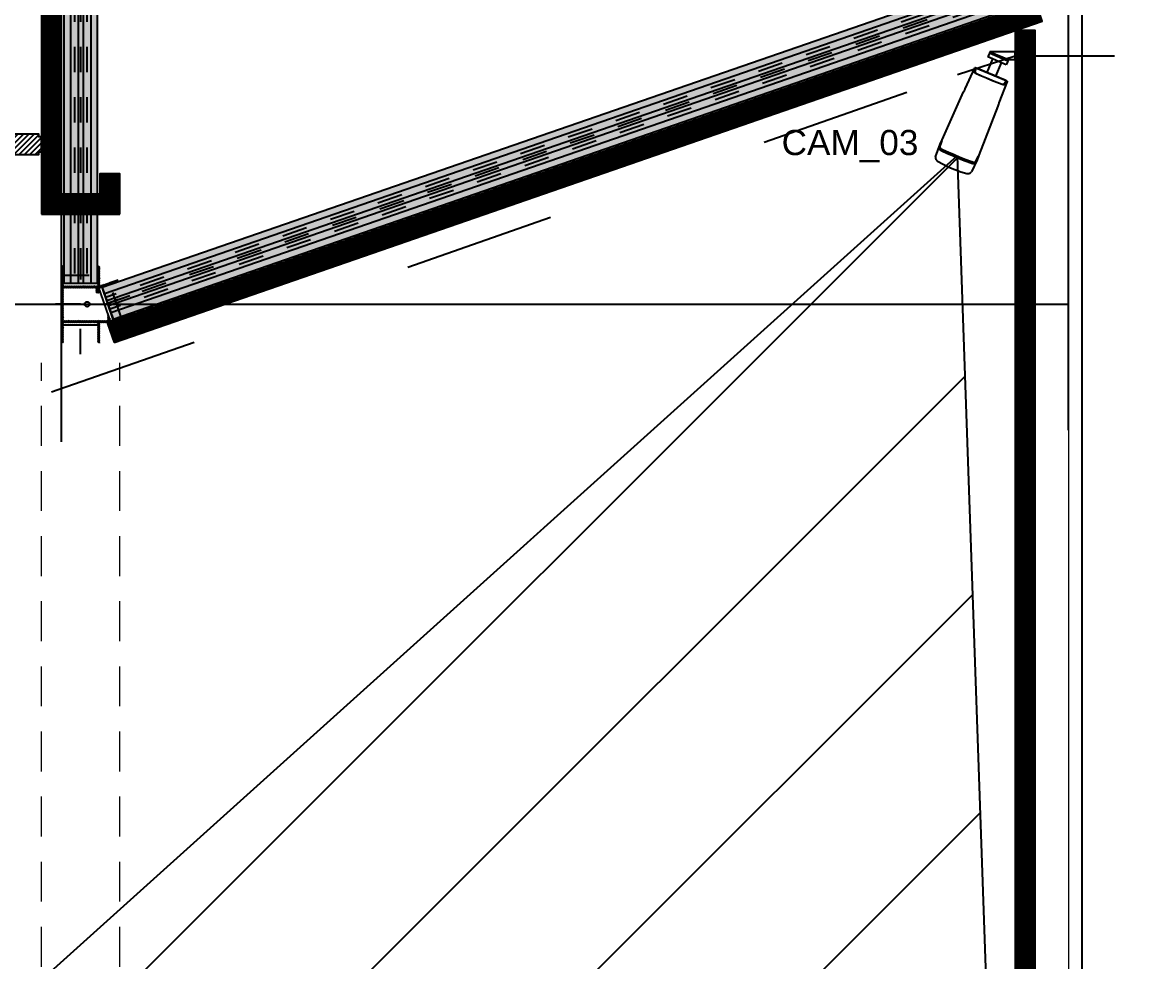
# Model space of a CAD drawing. Header units: millimetres. Extents: x 30 to 130, y 75 to 167.
# Drawn here: x 116.523 to 120.923, y 158.841 to 162.576 of the extents above; entities that cross this region are included whole.
import ezdxf
from ezdxf.enums import TextEntityAlignment as Align

# ---------------------------------------------------------------- set-up
doc = ezdxf.new("R2010")
doc.units = ezdxf.units.MM
doc.header["$LTSCALE"] = 0.05
for name, pattern in [('00 Ground$0$DASHDOT', [25.4, 12.7, -6.35, 0, -6.35]), ('00 Ground$0$DASHDOT2', [12.7, 6.35, -3.175, 0, -3.175]), ('00 Ground$0$DASHED2', [9.525, 6.35, -3.175]), ('00 Ground$0$HIDDEN', [9.525, 6.35, -3.175]), ('ACAD_ISO03W100', [30, 12, -18])]:
    doc.linetypes.add(name, pattern=pattern)
for name, color, linetype, lineweight in [('00 Ground$0$A-Panel Exterior', 3, 'Continuous', 0), ('00 Ground$0$A-Panel Interior', 6, 'Continuous', 0), ('00 Ground$0$A-Proyecciones', 252, 'Continuous', 0)]:
    doc.layers.add(name, color=color, linetype=linetype, lineweight=lineweight)
for name, color, linetype in [('00 Ground$0$A-Paneles', 7, 'Continuous'), ('00 Ground$0$A-Paneles-EXT', 5, 'Continuous'), ('00 Ground$0$E-PERFIL-ALZADO-EJES-GL1', 6, '00 Ground$0$DASHDOT'), ('00 Ground$0$E-PERFIL-ALZADO-GL1', 4, 'Continuous'), ('00 Ground$0$E-PERFIL-ALZADO-TEXTOS-GL1', 6, 'Continuous'), ('00 Ground$0$E-PERFIL-PLANTA-HXL2-EJES', 6, '00 Ground$0$DASHDOT'), ('00 Ground$0$E-PERFIL-PLANTA-HXL5', 4, 'Continuous'), ('00 Ground$0$E-PERFIL-PLANTA-HXL5-TEXTURAS', 6, 'Continuous'), ('00 Ground$0$EJES', 6, 'Continuous'), ('CCTV_Cobertura', 2, 'Continuous'), ('MAPAS', 7, 'Continuous')]:
    doc.layers.add(name, color=color, linetype=linetype)
doc.styles.add('00 Ground$0$A10', font='arial.ttf', dxfattribs={"height": 0.1})
doc.styles.get("Standard").update_dxf_attribs({"font": 'arial.ttf'})
pattern_1 = [(45, (-13597.1444, 7821.7855), (-2.24506403, 2.24506403), [])]
pattern_2 = [(45, (-3037.0573, -1545.84536), (-0.44901281, 0.44901281), [])]

# ---------------------------------------------------------------- blocks, each defined once
blk = doc.blocks.new('*U92')
at = {"layer": '00 Ground$0$A-Paneles-EXT'}
h = blk.add_hatch(dxfattribs=at)
h.set_pattern_fill('PAREDES', color=251, scale=0.5)
h.set_pattern_definition([(45, (-6e-13, 0.015), (-0.0106066, 0.0106066), [])])
h.paths.add_polyline_path([(0.3111, 0.03), (0.3011, 0.03), (0.3011, 0.04), (0.01, 0.04), (0.01, 0.03), (0, 0.03), (0, -0.03), (0.01, -0.03), (0.01, -0.04), (0.3011, -0.04), (0.3011, -0.03), (0.3111, -0.03)])
blk.add_lwpolyline([(0.3111, 0.03), (0.3011, 0.03), (0.3011, 0.04), (0.01, 0.04), (0.01, 0.03), (0, 0.03), (0, -0.03), (0.01, -0.03), (0.01, -0.04), (0.3011, -0.04), (0.3011, -0.03), (0.3111, -0.03)], close=True, dxfattribs=at)
blk = doc.blocks.new('*U77')
h = blk.add_hatch()
h.set_pattern_fill('ANSI31', color=250)
h.set_pattern_definition(pattern_1)
h.paths.add_polyline_path([(0, 0), (2185.3, 0), (2185.3, 80), (0, 80)])
at = {"layer": '00 Ground$0$A-Paneles', "color": 4}
blk.add_lwpolyline([(0, 0), (2185.3, 0), (2185.3, 80), (0, 80)], close=True, dxfattribs=at)
blk = doc.blocks.new('*U29')
at = {"true_color": 0xffffff}
h = blk.add_hatch(color=7, dxfattribs=at)
h.dxf.hatch_style = 1
h.paths.add_polyline_path([(2.5397, 0.066), (2.5397, -0.066), (0, -0.066), (0, 0.066)])
at = {"layer": '00 Ground$0$E-PERFIL-ALZADO-EJES-GL1', "color": 251, "linetype": '00 Ground$0$HIDDEN', "ltscale": 0.05}
for p, q in [((0.033, -0.066), (0.033, 0.066)), ((2.5067, -0.066), (2.5067, 0.066)), ((0, 0.025), (2.5397, 0.025)), ((0, -0.025), (2.5397, -0.025))]:
    blk.add_line(p, q, dxfattribs=at)
at = {"layer": '00 Ground$0$E-PERFIL-ALZADO-EJES-GL1', "color": 251, "linetype": '00 Ground$0$DASHDOT2', "ltscale": 0.05}
blk.add_line((0, 0), (2.5397, 0), dxfattribs=at)
at = {"layer": '00 Ground$0$E-PERFIL-ALZADO-GL1', "color": 6, "ltscale": 0.05}
for p, q in [((0, 0.04), (2.5397, 0.04)), ((0, 0.01), (2.5397, 0.01)), ((0, -0.01), (2.5397, -0.01)), ((0, -0.04), (2.5397, -0.04))]:
    blk.add_line(p, q, dxfattribs=at)
at = {"layer": '00 Ground$0$E-PERFIL-ALZADO-GL1', "ltscale": 0.05}
blk.add_lwpolyline([(2.5397, 0.066), (2.5397, -0.066), (0, -0.066), (0, 0.066)], close=True, dxfattribs=at)
at = {"layer": '00 Ground$0$E-PERFIL-ALZADO-TEXTOS-GL1', "style": '00 Ground$0$A10'}
blk.add_attdef('TIPO_BARRA', text='', height=0.1, dxfattribs=at).set_placement((1.2698, 0.1564), align=Align.MIDDLE_CENTER)
blk = doc.blocks.new('*U61')
at = {"true_color": 0xffffff}
h = blk.add_hatch(color=7, dxfattribs=at)
h.dxf.hatch_style = 1
h.paths.add_polyline_path([(3.8446, 0.066), (3.8446, -0.066), (0, -0.066), (0, 0.066)])
at = {"layer": '00 Ground$0$E-PERFIL-ALZADO-EJES-GL1', "color": 251, "linetype": '00 Ground$0$HIDDEN', "ltscale": 0.05}
for p, q in [((0.033, -0.066), (0.033, 0.066)), ((3.8116, -0.066), (3.8116, 0.066)), ((0, 0.025), (3.8446, 0.025)), ((0, -0.025), (3.8446, -0.025))]:
    blk.add_line(p, q, dxfattribs=at)
at = {"layer": '00 Ground$0$E-PERFIL-ALZADO-EJES-GL1', "color": 251, "linetype": '00 Ground$0$DASHDOT2', "ltscale": 0.05}
blk.add_line((0, 0), (3.8446, 0), dxfattribs=at)
at = {"layer": '00 Ground$0$E-PERFIL-ALZADO-GL1', "color": 6, "ltscale": 0.05}
for p, q in [((0, 0.04), (3.8446, 0.04)), ((0, 0.01), (3.8446, 0.01)), ((0, -0.01), (3.8446, -0.01)), ((0, -0.04), (3.8446, -0.04))]:
    blk.add_line(p, q, dxfattribs=at)
at = {"layer": '00 Ground$0$E-PERFIL-ALZADO-GL1', "ltscale": 0.05}
blk.add_lwpolyline([(3.8446, 0.066), (3.8446, -0.066), (0, -0.066), (0, 0.066)], close=True, dxfattribs=at)
at = {"layer": '00 Ground$0$E-PERFIL-ALZADO-TEXTOS-GL1', "style": '00 Ground$0$A10'}
blk.add_attdef('TIPO_BARRA', text='', height=0.1, dxfattribs=at).set_placement((1.9223, 0.1564), align=Align.MIDDLE_CENTER)
blk = doc.blocks.new('00 Ground$0$HXL5')
at = {"layer": '00 Ground$0$E-PERFIL-PLANTA-HXL5-TEXTURAS'}
h = blk.add_hatch(dxfattribs=at)
h.set_pattern_fill('ANSI31', color=256, scale=0.00061, angle=90)
h.set_pattern_definition([(135, (16.1473364, -37.2537986), (-0.00136948906, -0.00136948906), [])])
edge = h.paths.add_edge_path(flags=16)
edge.add_line((0.0638, -0.068), (0, -0.068))
edge.add_line((0, -0.068), (-0.0638, -0.068))
edge.add_arc((-0.0638, -0.067), 0.001, -179.9989, -89.9989, ccw=False)
edge.add_line((-0.0648, -0.067), (-0.0648, 0.0606))
edge.add_arc((-0.0638, 0.0606), 0.001, 90.0007, 180.0011, ccw=False)
edge.add_line((-0.0638, 0.0616), (-0.0458, 0.0616))
edge.add_arc((-0.0458, 0.0626), 0.001, -89.9993, 0.0007)
edge.add_line((-0.0448, 0.0626), (-0.0448, 0.0765))
edge.add_arc((-0.0438, 0.0765), 0.001, 109.1005, 180.0007, ccw=False)
edge.add_line((-0.0441, 0.0774), (0.0434, 0.1077))
edge.add_arc((0.0437, 0.1068), 0.001, 90.0007, 109.1005, ccw=False)
edge.add_line((0.0437, 0.1078), (0.0638, 0.1078))
edge.add_arc((0.0638, 0.1068), 0.001, 0.0004, 90.0007, ccw=False)
edge.add_line((0.0648, 0.1068), (0.0648, -0.067))
edge.add_arc((0.0638, -0.067), 0.001, -89.9996, 0.0004, ccw=False)
edge = h.paths.add_edge_path()
edge.add_line((-0.0867, 0.1161), (-0.0733, 0.0773))
edge.add_arc((-0.0742, 0.077), 0.001, -89.9989, 19.1005, ccw=False)
edge.add_line((-0.0742, 0.076), (-0.1183, 0.076))
edge.add_line((-0.1183, 0.076), (-0.1183, 0.0755))
edge.add_arc((-0.1188, 0.0755), 0.0005, -179.9989, 0.0011, ccw=False)
edge.add_line((-0.1193, 0.0755), (-0.1193, 0.076))
edge.add_line((-0.1193, 0.076), (-0.1528, 0.076))
edge.add_line((-0.1528, 0.076), (-0.1528, 0.068))
edge.add_line((-0.1528, 0.068), (-0.0738, 0.068))
edge.add_arc((-0.0738, 0.067), 0.001, 0.0011, 90.0011, ccw=False)
edge.add_line((-0.0728, 0.067), (-0.0728, 0.046))
edge.add_line((-0.0728, 0.046), (-0.0723, 0.046))
edge.add_arc((-0.0723, 0.0455), 0.0005, -89.9989, 90.0011, ccw=False)
edge.add_line((-0.0723, 0.045), (-0.0728, 0.045))
edge.add_line((-0.0728, 0.045), (-0.0728, 0.0135))
edge.add_line((-0.0728, 0.0135), (-0.0723, 0.0135))
edge.add_arc((-0.0723, 0.013), 0.0005, -89.9989, 90.0011, ccw=False)
edge.add_line((-0.0723, 0.0125), (-0.0728, 0.0125))
edge.add_line((-0.0728, 0.0125), (-0.0728, -0.019))
edge.add_line((-0.0728, -0.019), (-0.0723, -0.019))
edge.add_arc((-0.0723, -0.0195), 0.0005, -89.9989, 90.0011, ccw=False)
edge.add_line((-0.0723, -0.02), (-0.0728, -0.02))
edge.add_line((-0.0728, -0.02), (-0.0728, -0.067))
edge.add_arc((-0.0738, -0.067), 0.001, -89.9989, 0.0011, ccw=False)
edge.add_line((-0.0738, -0.068), (-0.1528, -0.068))
edge.add_line((-0.1528, -0.068), (-0.1528, -0.076))
edge.add_line((-0.1528, -0.076), (-0.1193, -0.076))
edge.add_line((-0.1193, -0.076), (-0.1193, -0.0755))
edge.add_arc((-0.1188, -0.0755), 0.0005, 0.0011, 180.0011, ccw=False)
edge.add_line((-0.1183, -0.0755), (-0.1183, -0.076))
edge.add_line((-0.1183, -0.076), (0, -0.076))
edge.add_line((0, -0.076), (0.1183, -0.076))
edge.add_line((0.1183, -0.076), (0.1183, -0.0755))
edge.add_arc((0.1188, -0.0755), 0.0005, 0.0004, 180.0004, ccw=False)
edge.add_line((0.1193, -0.0755), (0.1193, -0.076))
edge.add_line((0.1193, -0.076), (0.1528, -0.076))
edge.add_line((0.1528, -0.076), (0.1528, -0.068))
edge.add_line((0.1528, -0.068), (0.0738, -0.068))
edge.add_arc((0.0738, -0.067), 0.001, -179.9996, -89.9996, ccw=False)
edge.add_line((0.0728, -0.067), (0.0728, -0.02))
edge.add_line((0.0728, -0.02), (0.0723, -0.02))
edge.add_arc((0.0723, -0.0195), 0.0005, -269.9996, -89.9996, ccw=False)
edge.add_line((0.0723, -0.019), (0.0728, -0.019))
edge.add_line((0.0728, -0.019), (0.0728, 0.0125))
edge.add_line((0.0728, 0.0125), (0.0723, 0.0125))
edge.add_arc((0.0723, 0.013), 0.0005, -269.9996, -89.9996, ccw=False)
edge.add_line((0.0723, 0.0135), (0.0728, 0.0135))
edge.add_line((0.0728, 0.0135), (0.0728, 0.045))
edge.add_line((0.0728, 0.045), (0.0723, 0.045))
edge.add_arc((0.0723, 0.0455), 0.0005, -269.9996, -89.9996, ccw=False)
edge.add_line((0.0723, 0.046), (0.0728, 0.046))
edge.add_line((0.0728, 0.046), (0.0728, 0.067))
edge.add_arc((0.0738, 0.067), 0.001, 90.0004, 180.0004, ccw=False)
edge.add_line((0.0738, 0.068), (0.1528, 0.068))
edge.add_line((0.1528, 0.068), (0.1528, 0.076))
edge.add_line((0.1528, 0.076), (0.1193, 0.076))
edge.add_line((0.1193, 0.076), (0.1193, 0.0755))
edge.add_arc((0.1188, 0.0755), 0.0005, -179.9996, 0.0004, ccw=False)
edge.add_line((0.1183, 0.0755), (0.1183, 0.076))
edge.add_line((0.1183, 0.076), (0.0738, 0.076))
edge.add_arc((0.0738, 0.077), 0.001, -179.9996, -89.9996, ccw=False)
edge.add_line((0.0728, 0.077), (0.0728, 0.1198))
edge.add_arc((0.0718, 0.1198), 0.001, 0.0004, 19.1005)
edge.add_line((0.0728, 0.1201), (0.0569, 0.1659))
edge.add_line((0.0569, 0.1659), (0.0565, 0.1657))
edge.add_arc((0.0563, 0.1662), 0.0005, -250.8995, -70.8995, ccw=False)
edge.add_line((0.0561, 0.1666), (0.0566, 0.1668))
edge.add_line((0.0566, 0.1668), (0.0456, 0.1985))
edge.add_line((0.0456, 0.1985), (0.0381, 0.1958))
edge.add_line((0.0381, 0.1958), (0.0639, 0.1212))
edge.add_arc((0.063, 0.1209), 0.001, -70.8995, 19.1005, ccw=False)
edge.add_line((0.0633, 0.1199), (-0.0633, 0.0761))
edge.add_arc((-0.0636, 0.077), 0.001, -160.8995, -70.8995, ccw=False)
edge.add_line((-0.0646, 0.0767), (-0.0904, 0.1513))
edge.add_line((-0.0904, 0.1513), (-0.098, 0.1487))
edge.add_line((-0.098, 0.1487), (-0.087, 0.1171))
edge.add_line((-0.087, 0.1171), (-0.0866, 0.1172))
edge.add_arc((-0.0864, 0.1168), 0.0005, -70.8995, 109.1005, ccw=False)
edge.add_line((-0.0862, 0.1163), (-0.0867, 0.1161))
at = {"layer": '00 Ground$0$E-PERFIL-PLANTA-HXL2-EJES', "ltscale": 0.05}
for p, q in [((0, 0.098), (-0.0336, 0.195)), ((0, 0), (0, 0.098)), ((-0.1985, 0), (0, 0)), ((0.1985, 0), (0, 0)), ((0, 0), (0, -0.1985))]:
    blk.add_line(p, q, dxfattribs=at)
at = {"layer": '00 Ground$0$EJES', "color": 240, "true_color": 0xed1f24}
blk.add_circle((0.0001, 0.0259), 0.01, dxfattribs=at)
at = {"layer": 'Defpoints'}
for p, q in [((-0.0336, 0.195), (-0.0033, 0.1074)), ((0.061, 0.1297), (-0.0675, 0.0852)), ((-0.0828, 0.068), (-0.0828, -0.068)), ((0.0828, 0.068), (0.0828, -0.068))]:
    blk.add_line(p, q, dxfattribs=at)
blk = doc.blocks.new('00 Ground$0$Pata Arco')
at = {"layer": 'Defpoints'}
for p, q in [((-0.0978, 1.9), (-0.0978, -1.9)), ((-4.0978, 1.8535), (-4.0978, -1.8535)), ((2.7291, 1.3527), (-4.0978, 1.3527))]:
    blk.add_line(p, q, dxfattribs=at)
at = {"xscale": -1, "rotation": 199.0945065458419}
blk.add_blockref('*U61', (-3.9143, 0.0917), dxfattribs=at)
at = {"rotation": 89.99999999608256}
blk.add_blockref('*U29', (-0.1738, -1.2698), dxfattribs=at)
at = {"layer": '00 Ground$0$E-PERFIL-PLANTA-HXL5', "rotation": 90}
blk.add_blockref('00 Ground$0$HXL5', (-0.1738, 1.3527), dxfattribs=at)
blk = doc.blocks.new('*U252')
at = {"layer": '00 Ground$0$A-Proyecciones', "rotation": 180}
blk.add_blockref('00 Ground$0$Pata Arco', (35.9822, 0), dxfattribs=at)
blk = doc.blocks.new('*U251')
at = {"layer": '00 Ground$0$A-Proyecciones', "color": 0, "linetype": 'ByBlock', "lineweight": -2}
blk.add_blockref('*U252', (0, 73), dxfattribs=at)
blk = doc.blocks.new('*U128')
h = blk.add_hatch()
h.set_pattern_fill('ANSI31', color=250)
h.set_pattern_definition(pattern_1)
h.paths.add_polyline_path([(0, 0), (232, 0), (232, 80), (0, 80)])
at = {"layer": '00 Ground$0$A-Paneles', "color": 4}
blk.add_lwpolyline([(0, 0), (232, 0), (232, 80), (0, 80)], close=True, dxfattribs=at)
blk = doc.blocks.new('*U129')
h = blk.add_hatch()
h.set_pattern_fill('ANSI31', color=250)
h.set_pattern_definition(pattern_1)
h.paths.add_polyline_path([(0, 0), (3901.7, 0), (3901.7, 80), (0, 80)])
at = {"layer": '00 Ground$0$A-Paneles', "color": 4}
blk.add_lwpolyline([(0, 0), (3901.7, 0), (3901.7, 80), (0, 80)], close=True, dxfattribs=at)
blk = doc.blocks.new('*U131')
h = blk.add_hatch()
h.set_pattern_fill('ANSI31', color=250)
h.set_pattern_definition(pattern_1)
h.paths.add_polyline_path([(0, 0), (160, 0), (160, 80), (0, 80)])
at = {"layer": '00 Ground$0$A-Paneles', "color": 4}
blk.add_lwpolyline([(0, 0), (160, 0), (160, 80), (0, 80)], close=True, dxfattribs=at)
blk = doc.blocks.new('*U144')
h = blk.add_hatch()
h.set_pattern_fill('ANSI31', color=250)
h.set_pattern_definition(pattern_1)
h.paths.add_polyline_path([(0, 0), (17747.2, 0), (17747.2, 80), (0, 80)])
at = {"layer": '00 Ground$0$A-Paneles', "color": 4}
blk.add_lwpolyline([(0, 0), (17747.2, 0), (17747.2, 80), (0, 80)], close=True, dxfattribs=at)
blk = doc.blocks.new('CAM_01')
for p, q in [((3090.4464, 1637.7391), (3090.4464, 1637.7331)), ((3090.4464, 1637.7391), (3090.5264, 1637.7391)), ((3090.5264, 1637.7331), (3090.4464, 1637.7331)), ((3090.4464, 1637.7331), (3090.4464, 1637.7171)), ((3090.5264, 1637.7331), (3090.5264, 1637.7391)), ((3090.5264, 1637.7331), (3090.5264, 1637.7171)), ((3090.4663, 1637.7171), (3090.4464, 1637.7171)), ((3090.4663, 1637.7171), (3090.4671, 1637.6584)), ((3090.5064, 1637.7171), (3090.4663, 1637.7171)), ((3090.5055, 1637.6586), (3090.5064, 1637.7171)), ((3090.5264, 1637.7171), (3090.5064, 1637.7171)), ((3090.4139, 1637.5652), (3090.416, 1637.6562)), ((3090.4185, 1637.6572), (3090.416, 1637.6572)), ((3090.416, 1637.6572), (3090.4161, 1637.6572)), ((3090.416, 1637.6571), (3090.416, 1637.6572)), ((3090.416, 1637.657), (3090.416, 1637.6571)), ((3090.416, 1637.6569), (3090.416, 1637.657)), ((3090.416, 1637.6567), (3090.416, 1637.6569)), ((3090.416, 1637.6562), (3090.416, 1637.6567)), ((3090.4161, 1637.6572), (3090.4186, 1637.6572)), ((3090.4161, 1637.6572), (3090.4161, 1637.6571)), ((3090.4186, 1637.6571), (3090.4161, 1637.6571)), ((3090.4161, 1637.6571), (3090.4161, 1637.6569)), ((3090.4161, 1637.6569), (3090.4186, 1637.6569)), ((3090.4161, 1637.6569), (3090.4168, 1637.6463)), ((3090.4171, 1637.645), (3090.4168, 1637.6463)), ((3090.4176, 1637.6438), (3090.4171, 1637.645)), ((3090.4184, 1637.6426), (3090.4176, 1637.6438)), ((3090.4195, 1637.6415), (3090.4184, 1637.6426)), ((3090.4185, 1637.6572), (3090.4186, 1637.6572)), ((3090.4186, 1637.6571), (3090.4186, 1637.6572)), ((3090.4186, 1637.6569), (3090.4186, 1637.6571)), ((3090.4186, 1637.6569), (3090.4193, 1637.6464)), ((3090.4193, 1637.6463), (3090.4193, 1637.6464)), ((3090.4193, 1637.6463), (3090.42, 1637.6443)), ((3090.4199, 1637.6443), (3090.4193, 1637.6463)), ((3090.4208, 1637.6405), (3090.4195, 1637.6415)), ((3090.4215, 1637.6424), (3090.4199, 1637.6443)), ((3090.42, 1637.6443), (3090.4205, 1637.6438)), ((3090.4206, 1637.6567), (3090.4205, 1637.6438)), ((3090.4205, 1637.6438), (3090.4216, 1637.6424)), ((3090.5511, 1637.6582), (3090.4206, 1637.6576)), ((3090.4206, 1637.6576), (3090.4206, 1637.6574)), ((3090.4209, 1637.6576), (3090.4206, 1637.6576)), ((3090.4206, 1637.6574), (3090.4206, 1637.6572)), ((3090.4206, 1637.6572), (3090.4206, 1637.657)), ((3090.4206, 1637.657), (3090.4206, 1637.6569)), ((3090.4206, 1637.6569), (3090.4206, 1637.6567)), ((3090.4206, 1637.6567), (3090.4224, 1637.6419)), ((3090.4224, 1637.6396), (3090.4208, 1637.6405)), ((3090.4215, 1637.6577), (3090.4209, 1637.6576)), ((3090.4225, 1637.6578), (3090.4215, 1637.6577)), ((3090.424, 1637.6408), (3090.4215, 1637.6424)), ((3090.4216, 1637.6424), (3090.4224, 1637.6419)), ((3090.4224, 1637.6419), (3090.4241, 1637.6409)), ((3090.4243, 1637.6389), (3090.4224, 1637.6396)), ((3090.4239, 1637.6579), (3090.4225, 1637.6578)), ((3090.4256, 1637.658), (3090.4239, 1637.6579)), ((3090.4272, 1637.6397), (3090.424, 1637.6408)), ((3090.4241, 1637.6409), (3090.4272, 1637.6397)), ((3090.4262, 1637.6383), (3090.4243, 1637.6389)), ((3090.4275, 1637.6581), (3090.4256, 1637.658)), ((3090.4283, 1637.6379), (3090.4262, 1637.6383)), ((3090.4272, 1637.6397), (3090.4307, 1637.6393)), ((3090.4272, 1637.6397), (3090.4272, 1637.6397)), ((3090.4298, 1637.6581), (3090.4275, 1637.6581)), ((3090.4305, 1637.6377), (3090.4283, 1637.6379)), ((3090.4322, 1637.6582), (3090.4298, 1637.6581)), ((3090.4527, 1637.637), (3090.4305, 1637.6377)), ((3090.4307, 1637.6393), (3090.4307, 1637.6392)), ((3090.4307, 1637.6392), (3090.4528, 1637.6385)), ((3090.4347, 1637.6582), (3090.4322, 1637.6582)), ((3090.4374, 1637.6582), (3090.4347, 1637.6582)), ((3090.4671, 1637.6584), (3090.4374, 1637.6582)), ((3090.4748, 1637.6366), (3090.4527, 1637.637)), ((3090.4528, 1637.6385), (3090.4749, 1637.6381)), ((3090.5055, 1637.6586), (3090.4671, 1637.6584)), ((3090.497, 1637.6367), (3090.4748, 1637.6366)), ((3090.4749, 1637.6381), (3090.497, 1637.6382)), ((3090.497, 1637.6382), (3090.5191, 1637.6388)), ((3090.5192, 1637.6373), (3090.497, 1637.6367)), ((3090.5343, 1637.6587), (3090.5055, 1637.6586)), ((3090.5191, 1637.6388), (3090.5411, 1637.6398)), ((3090.5414, 1637.6383), (3090.5192, 1637.6373)), ((3090.5369, 1637.6587), (3090.5343, 1637.6587)), ((3090.5395, 1637.6587), (3090.5369, 1637.6587)), ((3090.5419, 1637.6587), (3090.5395, 1637.6587)), ((3090.5411, 1637.6398), (3090.5412, 1637.6398)), ((3090.5412, 1637.6398), (3090.5447, 1637.6404)), ((3090.5435, 1637.6385), (3090.5414, 1637.6383)), ((3090.5441, 1637.6587), (3090.5419, 1637.6587)), ((3090.5456, 1637.6389), (3090.5435, 1637.6385)), ((3090.5461, 1637.6586), (3090.5441, 1637.6587)), ((3090.5447, 1637.6404), (3090.5477, 1637.6415)), ((3090.5478, 1637.6415), (3090.5447, 1637.6403)), ((3090.5447, 1637.6403), (3090.5447, 1637.6404)), ((3090.5476, 1637.6395), (3090.5456, 1637.6389)), ((3090.5478, 1637.6586), (3090.5461, 1637.6586)), ((3090.5494, 1637.6403), (3090.5476, 1637.6395)), ((3090.5477, 1637.6415), (3090.5494, 1637.6426)), ((3090.5492, 1637.6585), (3090.5478, 1637.6586)), ((3090.5503, 1637.6431), (3090.5478, 1637.6415)), ((3090.5502, 1637.6584), (3090.5492, 1637.6585)), ((3090.5511, 1637.6574), (3090.5494, 1637.6426)), ((3090.5494, 1637.6426), (3090.5502, 1637.6431)), ((3090.551, 1637.6412), (3090.5494, 1637.6403)), ((3090.5508, 1637.6583), (3090.5502, 1637.6584)), ((3090.5502, 1637.6431), (3090.5513, 1637.6444)), ((3090.5519, 1637.645), (3090.5503, 1637.6431)), ((3090.5511, 1637.6582), (3090.5508, 1637.6583)), ((3090.5523, 1637.6422), (3090.551, 1637.6412)), ((3090.5511, 1637.6582), (3090.5511, 1637.6581)), ((3090.5511, 1637.6581), (3090.5511, 1637.6579)), ((3090.5511, 1637.6577), (3090.5511, 1637.6579)), ((3090.5511, 1637.6575), (3090.5511, 1637.6577)), ((3090.5511, 1637.6574), (3090.5511, 1637.6575)), ((3090.5511, 1637.6574), (3090.5513, 1637.6444)), ((3090.5513, 1637.6444), (3090.5518, 1637.645)), ((3090.5518, 1637.645), (3090.5525, 1637.647)), ((3090.5525, 1637.647), (3090.5519, 1637.645)), ((3090.5534, 1637.6433), (3090.5523, 1637.6422)), ((3090.5525, 1637.6471), (3090.5531, 1637.6576)), ((3090.5525, 1637.647), (3090.5525, 1637.6471)), ((3090.5531, 1637.6579), (3090.5531, 1637.6579)), ((3090.5556, 1637.6579), (3090.5531, 1637.6579)), ((3090.5531, 1637.6579), (3090.5556, 1637.6579)), ((3090.5531, 1637.6579), (3090.5531, 1637.6578)), ((3090.5531, 1637.6578), (3090.5531, 1637.6576)), ((3090.5556, 1637.6578), (3090.5531, 1637.6578)), ((3090.5531, 1637.6576), (3090.5556, 1637.6576)), ((3090.5542, 1637.6445), (3090.5534, 1637.6433)), ((3090.5547, 1637.6458), (3090.5542, 1637.6445)), ((3090.555, 1637.647), (3090.5547, 1637.6458)), ((3090.555, 1637.647), (3090.5556, 1637.6576)), ((3090.5556, 1637.6579), (3090.5557, 1637.6579)), ((3090.5556, 1637.6579), (3090.5556, 1637.6579)), ((3090.5556, 1637.6579), (3090.5556, 1637.6578)), ((3090.5556, 1637.6576), (3090.5556, 1637.6578)), ((3090.5557, 1637.6579), (3090.5557, 1637.6578)), ((3090.5557, 1637.6578), (3090.5557, 1637.6576)), ((3090.5557, 1637.6576), (3090.5557, 1637.6574)), ((3090.5557, 1637.6574), (3090.5557, 1637.6572)), ((3090.5557, 1637.6572), (3090.5557, 1637.657)), ((3090.5557, 1637.657), (3090.5587, 1637.5659)), ((3090.4081, 1637.3431), (3090.4125, 1637.5515)), ((3090.4125, 1637.5515), (3090.4136, 1637.5604)), ((3090.4136, 1637.5604), (3090.4137, 1637.561)), ((3090.4137, 1637.561), (3090.4138, 1637.5618)), ((3090.4138, 1637.5628), (3090.4139, 1637.5639)), ((3090.4138, 1637.5618), (3090.4138, 1637.5628)), ((3090.4139, 1637.5639), (3090.4139, 1637.5652)), ((3090.5587, 1637.5659), (3090.5588, 1637.5647)), ((3090.5588, 1637.5647), (3090.5588, 1637.5635)), ((3090.5588, 1637.5635), (3090.5589, 1637.5626)), ((3090.5589, 1637.5626), (3090.559, 1637.5617)), ((3090.559, 1637.5617), (3090.559, 1637.5611)), ((3090.559, 1637.5611), (3090.5603, 1637.5523)), ((3090.5603, 1637.5523), (3090.5668, 1637.344)), ((3090.4077, 1637.3236), (3090.408, 1637.3392)), ((3090.408, 1637.3392), (3090.4085, 1637.3392)), ((3090.408, 1637.3392), (3090.411, 1637.3078)), ((3090.4085, 1637.3392), (3090.4081, 1637.3431)), ((3090.4112, 1637.3143), (3090.4085, 1637.3392)), ((3090.5664, 1637.34), (3090.5641, 1637.315)), ((3090.5643, 1637.3086), (3090.5669, 1637.34)), ((3090.5668, 1637.344), (3090.5664, 1637.34)), ((3090.5664, 1637.34), (3090.5669, 1637.34)), ((3090.5669, 1637.34), (3090.5674, 1637.3244)), ((3090.4104, 1637.2703), (3090.4077, 1637.3236)), ((3090.4113, 1637.3068), (3090.411, 1637.3078)), ((3090.4112, 1637.3143), (3090.4114, 1637.3133)), ((3090.4119, 1637.3058), (3090.4113, 1637.3068)), ((3090.4114, 1637.3133), (3090.412, 1637.3124)), ((3090.4127, 1637.3049), (3090.4119, 1637.3058)), ((3090.412, 1637.3124), (3090.4129, 1637.3115)), ((3090.4139, 1637.304), (3090.4127, 1637.3049)), ((3090.4129, 1637.3115), (3090.4132, 1637.3113)), ((3090.4132, 1637.3113), (3090.4135, 1637.3079)), ((3090.4132, 1637.3113), (3090.414, 1637.3107)), ((3090.4136, 1637.3078), (3090.4135, 1637.3079)), ((3090.4136, 1637.3078), (3090.4143, 1637.3062)), ((3090.4142, 1637.3062), (3090.4136, 1637.3078)), ((3090.4153, 1637.3032), (3090.4139, 1637.304)), ((3090.414, 1637.3107), (3090.4154, 1637.31)), ((3090.4159, 1637.3047), (3090.4142, 1637.3062)), ((3090.4143, 1637.3062), (3090.416, 1637.3047)), ((3090.417, 1637.3025), (3090.4153, 1637.3032)), ((3090.4154, 1637.31), (3090.4171, 1637.3094)), ((3090.4185, 1637.3035), (3090.4159, 1637.3047)), ((3090.416, 1637.3047), (3090.4186, 1637.3035)), ((3090.4188, 1637.302), (3090.417, 1637.3025)), ((3090.4171, 1637.3094), (3090.4189, 1637.3089)), ((3090.4218, 1637.3026), (3090.4185, 1637.3035)), ((3090.4186, 1637.3035), (3090.4218, 1637.3026)), ((3090.4208, 1637.3015), (3090.4188, 1637.302)), ((3090.4189, 1637.3089), (3090.421, 1637.3085)), ((3090.423, 1637.3012), (3090.4208, 1637.3015)), ((3090.421, 1637.3085), (3090.4229, 1637.3082)), ((3090.4218, 1637.3026), (3090.4218, 1637.3026)), ((3090.4218, 1637.3026), (3090.4253, 1637.3023)), ((3090.4238, 1637.3075), (3090.4229, 1637.3082)), ((3090.4229, 1637.3082), (3090.423, 1637.3082)), ((3090.423, 1637.3082), (3090.4238, 1637.3075)), ((3090.423, 1637.3082), (3090.4231, 1637.3082)), ((3090.4252, 1637.3011), (3090.423, 1637.3012)), ((3090.4231, 1637.3082), (3090.4253, 1637.3081)), ((3090.4238, 1637.3075), (3090.4263, 1637.3064)), ((3090.4262, 1637.3063), (3090.4238, 1637.3075)), ((3090.4502, 1637.3005), (3090.4252, 1637.3011)), ((3090.4253, 1637.3081), (3090.4502, 1637.3075)), ((3090.4253, 1637.3023), (3090.4254, 1637.3023)), ((3090.4254, 1637.3023), (3090.4503, 1637.3016)), ((3090.4292, 1637.3056), (3090.4262, 1637.3063)), ((3090.4263, 1637.3064), (3090.4293, 1637.3056)), ((3090.4293, 1637.3056), (3090.4292, 1637.3056)), ((3090.4293, 1637.3056), (3090.4326, 1637.3052)), ((3090.4326, 1637.3052), (3090.4546, 1637.3048)), ((3090.4502, 1637.3075), (3090.4752, 1637.3073)), ((3090.4752, 1637.3002), (3090.4502, 1637.3005)), ((3090.4503, 1637.3016), (3090.4752, 1637.3014)), ((3090.4546, 1637.3048), (3090.4767, 1637.3046)), ((3090.4752, 1637.3073), (3090.5001, 1637.3074)), ((3090.5002, 1637.3015), (3090.4752, 1637.3014)), ((3090.5002, 1637.3003), (3090.4752, 1637.3002)), ((3090.4767, 1637.3046), (3090.4987, 1637.3047)), ((3090.4987, 1637.3047), (3090.5207, 1637.3051)), ((3090.5001, 1637.3074), (3090.5251, 1637.3079)), ((3090.5002, 1637.3015), (3090.5251, 1637.302)), ((3090.5252, 1637.3009), (3090.5002, 1637.3003)), ((3090.5207, 1637.3051), (3090.5427, 1637.3058)), ((3090.5251, 1637.3079), (3090.55, 1637.3087)), ((3090.5251, 1637.302), (3090.55, 1637.3029)), ((3090.5502, 1637.3017), (3090.5252, 1637.3009)), ((3090.5427, 1637.3058), (3090.5461, 1637.3062)), ((3090.5461, 1637.3062), (3090.549, 1637.307)), ((3090.5491, 1637.307), (3090.5461, 1637.3062)), ((3090.5461, 1637.3062), (3090.5461, 1637.3062)), ((3090.549, 1637.307), (3090.5515, 1637.3082)), ((3090.5515, 1637.3081), (3090.5491, 1637.307)), ((3090.55, 1637.3087), (3090.5522, 1637.3089)), ((3090.55, 1637.3029), (3090.5501, 1637.3029)), ((3090.5501, 1637.3029), (3090.5536, 1637.3033)), ((3090.5524, 1637.3019), (3090.5502, 1637.3017)), ((3090.5515, 1637.3082), (3090.5523, 1637.3089)), ((3090.5524, 1637.3089), (3090.5515, 1637.3081)), ((3090.5522, 1637.3089), (3090.5523, 1637.3089)), ((3090.5523, 1637.3089), (3090.5524, 1637.3089)), ((3090.5524, 1637.3089), (3090.5543, 1637.3092)), ((3090.5545, 1637.3022), (3090.5524, 1637.3019)), ((3090.5568, 1637.3042), (3090.5536, 1637.3033)), ((3090.5536, 1637.3033), (3090.5567, 1637.3042)), ((3090.5536, 1637.3033), (3090.5536, 1637.3033)), ((3090.5543, 1637.3092), (3090.5563, 1637.3096)), ((3090.5565, 1637.3027), (3090.5545, 1637.3022)), ((3090.5563, 1637.3096), (3090.5582, 1637.3101)), ((3090.5584, 1637.3033), (3090.5565, 1637.3027)), ((3090.5567, 1637.3042), (3090.5593, 1637.3055)), ((3090.5594, 1637.3054), (3090.5568, 1637.3042)), ((3090.5582, 1637.3101), (3090.5598, 1637.3108)), ((3090.56, 1637.304), (3090.5584, 1637.3033)), ((3090.5593, 1637.3055), (3090.561, 1637.307)), ((3090.5611, 1637.307), (3090.5594, 1637.3054)), ((3090.5598, 1637.3108), (3090.5612, 1637.3115)), ((3090.5614, 1637.3048), (3090.56, 1637.304)), ((3090.561, 1637.307), (3090.5617, 1637.3086)), ((3090.5617, 1637.3086), (3090.5611, 1637.307)), ((3090.5612, 1637.3115), (3090.562, 1637.3121)), ((3090.5626, 1637.3057), (3090.5614, 1637.3048)), ((3090.5617, 1637.3086), (3090.5618, 1637.3086)), ((3090.5618, 1637.3086), (3090.562, 1637.3121)), ((3090.562, 1637.3121), (3090.5624, 1637.3123)), ((3090.5624, 1637.3123), (3090.5633, 1637.3132)), ((3090.5634, 1637.3066), (3090.5626, 1637.3057)), ((3090.5633, 1637.3132), (3090.5638, 1637.3141)), ((3090.564, 1637.3076), (3090.5634, 1637.3066)), ((3090.5638, 1637.3141), (3090.5641, 1637.315)), ((3090.5643, 1637.3086), (3090.564, 1637.3076)), ((3090.5674, 1637.3244), (3090.5653, 1637.2711)), ((3090.4104, 1637.2703), (3090.4107, 1637.2686)), ((3090.4107, 1637.2686), (3090.4113, 1637.2668)), ((3090.4113, 1637.2668), (3090.4122, 1637.2652)), ((3090.4122, 1637.2652), (3090.4135, 1637.2637)), ((3090.4135, 1637.2637), (3090.4151, 1637.2623)), ((3090.4151, 1637.2623), (3090.4153, 1637.2621)), ((3090.4153, 1637.2621), (3090.4155, 1637.262)), ((3090.4155, 1637.262), (3090.4157, 1637.2619)), ((3090.4157, 1637.2619), (3090.4159, 1637.2618)), ((3090.4159, 1637.2618), (3090.4161, 1637.2617)), ((3090.4161, 1637.2617), (3090.4166, 1637.2613)), ((3090.4166, 1637.2613), (3090.4172, 1637.2609)), ((3090.4179, 1637.2605), (3090.4172, 1637.2609)), ((3090.4185, 1637.26), (3090.4179, 1637.2605)), ((3090.4185, 1637.26), (3090.4191, 1637.2595)), ((3090.4191, 1637.2595), (3090.42, 1637.2589)), ((3090.42, 1637.2589), (3090.4211, 1637.2583)), ((3090.4211, 1637.2583), (3090.4222, 1637.2578)), ((3090.4222, 1637.2578), (3090.4233, 1637.2574)), ((3090.4233, 1637.2574), (3090.4245, 1637.2572)), ((3090.4245, 1637.2572), (3090.4498, 1637.2546)), ((3090.4498, 1637.2546), (3090.4752, 1637.2534)), ((3090.4752, 1637.2534), (3090.5007, 1637.2536)), ((3090.5007, 1637.2536), (3090.5261, 1637.255)), ((3090.5261, 1637.255), (3090.5513, 1637.2578)), ((3090.5513, 1637.2578), (3090.5525, 1637.2581)), ((3090.5525, 1637.2581), (3090.5536, 1637.2585)), ((3090.5536, 1637.2585), (3090.5547, 1637.259)), ((3090.5547, 1637.259), (3090.5558, 1637.2596)), ((3090.5558, 1637.2596), (3090.5567, 1637.2603)), ((3090.5567, 1637.2603), (3090.5573, 1637.2607)), ((3090.5573, 1637.2607), (3090.5579, 1637.2612)), ((3090.5579, 1637.2612), (3090.5585, 1637.2616)), ((3090.5585, 1637.2616), (3090.5591, 1637.262)), ((3090.5591, 1637.262), (3090.5597, 1637.2624)), ((3090.5597, 1637.2624), (3090.5599, 1637.2625)), ((3090.5599, 1637.2625), (3090.5601, 1637.2626)), ((3090.5601, 1637.2626), (3090.5603, 1637.2628)), ((3090.5603, 1637.2628), (3090.5605, 1637.2629)), ((3090.5605, 1637.2629), (3090.5606, 1637.263)), ((3090.5606, 1637.263), (3090.5622, 1637.2644)), ((3090.5622, 1637.2644), (3090.5635, 1637.266)), ((3090.5635, 1637.266), (3090.5644, 1637.2676)), ((3090.5644, 1637.2676), (3090.565, 1637.2694)), ((3090.565, 1637.2694), (3090.5653, 1637.2711))]:
    blk.add_line(p, q)

msp = doc.modelspace()

# ---------------------------------------------------------------- hatches: boundary and pattern name
at = {"layer": 'CCTV_Cobertura', "true_color": 0x636466, "transparency": 33554687}
h = msp.add_hatch(dxfattribs=at)
h.set_pattern_fill('ANSI37', color=251, scale=0.2)
h.set_pattern_definition([(45, (-3037.0573, -1545.84536), (-0.44901281, 0.44901281), []), (135, (-3037.0573, -1545.84536), (-0.44901281, -0.44901281), [])])
h.paths.add_polyline_path([(114.5994, 130.1714, 0.081301), (102.2678, 126.3075, 0.081301), (114.5994, 122.4435)])
h.paths.add_polyline_path([(116.5994, 127.6601), (116.5568, 127.6601), (114.5994, 127.6601), (114.5994, 124.9548), (116.5994, 124.9548)])
h.paths.add_polyline_path([(116.5994, 124.722), (116.5994, 124.802), (116.6794, 124.802), (116.6794, 124.9548), (116.5568, 124.9548), (114.5994, 124.9548), (114.5994, 122.4435, 0.012587), (116.5994, 122.21)])
h.paths.add_polyline_path([(116.5994, 130.4049, 0.012587), (114.5994, 130.1714), (114.5994, 127.6601), (116.5994, 127.6601), (116.5994, 127.8129), (116.5994, 127.8929)])
h.paths.add_polyline_path([(120.4674, 130.57, 0.022253), (116.9114, 130.4322), (116.9114, 127.8929), (116.9114, 127.8051), (117.3297, 127.6601), (120.4674, 127.6601)])
h.paths.add_polyline_path([(120.4674, 124.9548), (117.3298, 124.9548), (116.9114, 124.8098), (116.9114, 124.722), (116.9114, 122.1827, 0.022253), (120.4674, 122.0449)])
h.paths.add_polyline_path([(116.9114, 124.722), (116.8314, 124.722), (116.5994, 124.722), (116.5994, 122.21, 0.001957), (116.9114, 122.1827)])
h.paths.add_polyline_path([(116.9114, 130.4322, 0.001957), (116.5994, 130.4049), (116.5994, 127.8929), (116.8314, 127.8929), (116.9114, 127.8929)])
h.paths.add_polyline_path([(120.4674, 127.5422), (120.4674, 127.6601), (117.3297, 127.6601), (120.4674, 126.5727)], flags=17)
h.paths.add_polyline_path([(120.4674, 126.0422), (117.3298, 124.9548), (120.4674, 124.9548)])
h.paths.add_polyline_path([(120.4674, 126.2856), (120.4674, 126.3293), (120.4073, 126.3543, -1), (120.408, 126.3562), (120.4307, 126.3484), (120.4459, 126.3558), (120.4647, 126.41), (116.8533, 127.6601), (116.7554, 127.6601), (116.6874, 127.6601), (116.6874, 127.5963, 0.414213), (116.6884, 127.5953, 5.172687), (116.6879, 127.5873), (116.7354, 127.5873), (116.7354, 127.5878, -1), (116.7364, 127.5878), (116.7364, 127.5873), (116.7154, 127.5873), (116.7154, 125.0276), (116.7354, 125.0276), (116.7689, 125.0276), (116.7689, 125.0196), (116.8314, 125.0196), (116.8314, 125.0276), (116.8715, 125.0415), (116.9041, 125.0528), (120.4067, 126.2625, -0.998629), (120.406, 126.2644)])
h.paths.add_polyline_path([(116.7954, 125.0276), (116.8224, 125.0276, 0.414214), (116.8234, 125.0286, 4.248748), (116.8335, 125.0276), (116.8014, 125.0276), (116.8014, 125.0271, -1), (116.8004, 125.0271), (116.8004, 125.0276), (116.7954, 127.5773)])
h.paths.add_polyline_path([(116.817, 127.5963, -0.414215), (116.816, 127.5953), (116.817, 127.5941)], flags=16)
h.paths.add_polyline_path([(116.7679, 127.5873), (116.7679, 127.5878, -1), (116.7689, 127.5878), (116.7689, 127.5873), (116.8004, 127.5873), (116.8004, 127.5878, -1), (116.8014, 127.5878), (116.8014, 127.5873)], flags=16)
h.paths.add_polyline_path([(116.8314, 125.1076), (116.8314, 125.0741), (116.8314, 125.029), (116.8234, 125.0286), (116.8234, 125.1076)], flags=16)
h.paths.add_polyline_path([(116.8314, 127.5859), (116.8234, 127.5863), (116.8304, 127.5413, -0.414214), (116.8309, 127.5418), (116.8314, 127.5418)], flags=16)
h.paths.add_polyline_path([(116.9041, 127.5621), (116.8724, 127.5731), (116.8327, 127.5868, 0.515583), (116.8314, 127.5859, 4.554482), (116.8224, 127.5873, -0.414214), (116.8234, 127.5863, -2.34056), (116.8383, 127.5934), (116.9067, 127.5697)], flags=16)
h.paths.add_polyline_path([(90.6544, 135.4083), (90.5109, 135.279, 0.000127), (90.5245, 135.264)], flags=17)
h.paths.add_polyline_path([(50.0027, 158.5929), (68.7068, 137.82), (69.998, 140.5891)])
h.paths.add_polyline_path([(74.5558, 136.4852), (69.998, 140.5891), (68.7068, 137.82), (72.1111, 134.0391, 0.01048), (73.3333, 135.1868, 0.011148)])
h.paths.add_polyline_path([(76.514, 142.5867), (72.4287, 145.556, -0.01001), (72.344, 145.6201), (69.998, 140.5891), (74.58, 136.4635, 0.038161), (78.3896, 141.2235)])
h.paths.add_polyline_path([(72.1315, 134.0164), (68.7068, 137.82), (64.2617, 128.2874, 0.061066)])
h.paths.add_polyline_path([(77.0193, 155.6464), (73.2528, 147.5689), (80.2131, 145.0468), (80.2666, 145.0372), (80.2845, 145.1343, -0.016317), (80.4351, 145.8256, -0.065263)])
h.paths.add_polyline_path([(84.3817, 155.0354), (80.922, 162.4548), (80.1942, 162.4548), (77.0193, 155.6464, 0.065263), (80.4351, 145.8256, -0.013942), (80.5994, 146.4074, -0.02463), (80.8674, 145.374, 0.064522)])
h.paths.add_polyline_path([(85.3244, 162.4548), (80.922, 162.4548), (84.3817, 155.0354, 0.046847)])
h.paths.add_polyline_path([(80.1942, 162.4548), (76.2083, 162.4548, 0.042933), (77.0193, 155.6464)])
h.paths.add_polyline_path([(84.3817, 155.0354, -0.064522), (80.8674, 145.374, -0.005632), (80.9143, 145.1343), (80.9321, 145.0372), (80.9856, 145.0468), (87.8753, 147.5433)])
h.paths.add_polyline_path([(88.7939, 145.5733), (84.6847, 142.5867), (83.0328, 141.3861, 0.061079), (89.4216, 134.0391), (90.5245, 135.264, -0.000127), (90.5109, 135.279), (90.6544, 135.4083), (92.5515, 137.5152)])
h.paths.add_polyline_path([(92.6825, 137.2343), (90.6544, 135.4083), (90.5245, 135.264, 0.046027), (95.9252, 130.2803)])
h = msp.add_hatch(dxfattribs=at)
h.set_pattern_fill('ANSI31', color=251, scale=0.2)
h.set_pattern_definition(pattern_2)
h.paths.add_polyline_path([(114.5994, 156.9684), (92.6825, 137.2343), (95.9252, 130.2803, 0.046878), (102.2678, 126.3075, -0.081301), (114.5994, 130.1714)])
h.paths.add_polyline_path([(116.9041, 145.8121), (116.872, 145.8233, -0.999947), (116.8723, 145.8242), (116.8412, 145.8445), (116.8628, 145.9068), (116.8533, 145.9101), (116.8481, 145.9101), (116.8325, 145.8653), (116.8318, 145.8653, 0.319622), (116.8328, 145.866), (116.8481, 145.9101), (116.7913, 145.9101, -0.991175), (116.7713, 145.9101), (116.7554, 145.9101), (116.7554, 145.8453), (116.8009, 145.8383, -0.414214), (116.8014, 145.8378), (116.8014, 145.8273), (116.8214, 145.8273), (116.8304, 145.7913, -0.414219), (116.8309, 145.7918), (116.8314, 145.7918), (116.8314, 145.7573), (116.8265, 144.5575), (120.4674, 144.5575), (120.4674, 144.5793), (120.4073, 144.6043, -0.999954), (120.408, 144.6062), (116.9073, 145.8215)], flags=16)
h.paths.add_polyline_path([(120.4516, 144.4927), (120.4427, 144.5186), (120.4332, 144.5153), (120.4066, 144.5125, -0.962332), (120.406, 144.5144), (120.4674, 144.5356), (120.4674, 144.5575), (116.7954, 144.5575), (116.7954, 143.2776), (116.8014, 143.2776), (116.8014, 143.2696), (116.7554, 143.2696), (116.7554, 143.2048), (116.7713, 143.2048, -0.991067), (116.7913, 143.2048), (116.8534, 143.2048), (116.8628, 143.2081), (116.8497, 143.2459)], flags=16)
h.paths.add_polyline_path([(116.8724, 143.2918), (116.8726, 143.2914, -1), (116.8716, 143.291), (116.8715, 143.2915), (116.8314, 143.2776), (116.8314, 143.3231), (116.8309, 143.3231, -1), (116.8309, 143.3241), (116.8314, 143.3241), (116.8314, 143.279, 0.515583), (116.8327, 143.2781), (116.8715, 143.2915)], flags=16)
h.paths.add_polyline_path([(120.4674, 145.9101), (117.3297, 145.9101), (120.4674, 144.8227)], flags=16)
h.paths.add_polyline_path([(120.4674, 144.2922), (117.3298, 143.2048), (120.4674, 143.2048)], flags=16)
h.paths.add_polyline_path([(116.5994, 145.9101), (116.5568, 145.9101), (114.5994, 145.9101), (114.5994, 143.2048), (116.5994, 143.2048)], flags=17)
h.paths.add_polyline_path([(114.5994, 156.9684), (114.5994, 145.9101), (116.5568, 145.9101), (116.5994, 145.9101), (116.5994, 143.2048), (114.5994, 143.2048), (114.5994, 130.1714), (114.5994, 122.4435, 0.036809), (120.4674, 122.0449), (120.4674, 143.2048), (117.3298, 143.2048), (120.4674, 144.2922), (120.4674, 144.8227), (117.3297, 145.9101), (120.4674, 145.9101), (120.4674, 155.4382), (120.2367, 162.0443)])
h.paths.add_polyline_path([(116.7913, 145.9101), (116.7713, 145.9101, 0.991192)], flags=16)
h.paths.add_polyline_path([(116.8314, 146.1429), (116.9114, 146.1429), (116.9114, 145.9829), (116.8314, 145.9829), (116.8314, 146.0629), (116.7554, 146.0629), (116.7554, 145.9101), (116.7554, 145.8273), (116.8214, 145.8273), (116.8214, 143.2876), (116.7554, 143.2876), (116.7554, 143.2048), (116.7713, 143.2048, -0.995583), (116.7913, 143.2047, -1.004437), (116.7713, 143.2048), (116.7554, 143.2048), (116.7554, 143.052), (116.8314, 143.052), (116.8314, 143.132), (116.9114, 143.132), (116.9114, 142.972), (116.8314, 142.972), (116.5994, 142.972), (116.5994, 143.052), (116.6794, 143.052), (116.6794, 146.0629), (116.5994, 146.0629), (116.5994, 146.1429)], flags=16)
h.paths.add_polyline_path([(116.7154, 145.7943), (116.7954, 145.7943), (116.7954, 143.2876), (116.7154, 143.2876)], flags=0)
h.paths.add_polyline_path([(116.7913, 127.6601), (116.7713, 127.6601, 0.991192)], flags=0)
h.paths.add_polyline_path([(116.6794, 127.6601), (116.7554, 127.6601), (116.7554, 127.5773), (116.8214, 127.5773), (116.8214, 125.0376), (116.7554, 125.0376), (116.7554, 124.9548), (116.7713, 124.9548, -0.995583), (116.7913, 124.9547, -1.004437), (116.7713, 124.9548), (116.7554, 124.9548), (116.6794, 124.9548)], flags=16)
h.paths.add_polyline_path([(116.7154, 127.5443), (116.7954, 127.5443), (116.7954, 125.0376), (116.7154, 125.0376)], flags=0)
h.paths.add_polyline_path([(116.5994, 130.4049, 0.012587), (114.5994, 130.1714), (114.5994, 127.6601), (116.5994, 127.6601), (116.5994, 127.8129), (116.5994, 127.8929)], flags=16)
h.paths.add_polyline_path([(120.4674, 130.57, 0.022253), (116.9114, 130.4322), (116.9114, 127.8929), (116.9114, 127.8051), (117.3297, 127.6601), (120.4674, 127.6601)], flags=17)
h.paths.add_polyline_path([(116.9114, 130.4322, 0.001957), (116.5994, 130.4049), (116.5994, 127.8929), (116.8314, 127.8929), (116.9114, 127.8929)], flags=16)
h.paths.add_polyline_path([(116.5994, 127.6601), (116.5568, 127.6601), (114.5994, 127.6601), (114.5994, 124.9548), (116.5994, 124.9548)], flags=16)
h.paths.add_polyline_path([(116.8412, 127.5945), (116.8395, 127.593), (116.8406, 127.5926), (116.8333, 127.5962, -1), (116.8314, 127.5968), (116.8328, 127.616, -0.319622), (116.8318, 127.6153), (116.818, 127.6153, 0.414214), (116.817, 127.6143, 0.219414), (116.7981, 127.5953), (116.816, 127.5953, 0.414215), (116.817, 127.5963, 0.263918), (116.7957, 127.5773), (116.8014, 127.5773), (116.8014, 127.5878, 1), (116.8004, 127.5878, 0.663647), (116.8234, 127.5099), (116.8234, 127.5773), (116.7654, 127.5773), (116.7654, 126.3075), (120.4674, 126.3075), (120.4674, 126.3293), (120.4073, 126.3543, -0.999954), (120.408, 126.3562)], flags=0)
h.paths.add_polyline_path([(116.8234, 127.5863, 0.319624), (116.8227, 127.5873), (116.8314, 127.5848)], flags=0)
h.paths.add_polyline_path([(116.8314, 127.5408), (116.8309, 127.5408, -1), (116.8309, 127.5418), (116.8314, 127.5418)], flags=0)
h.paths.add_polyline_path([(116.872, 127.5733), (116.8724, 127.5731), (116.8726, 127.5736, 2.414214)], flags=0)
h.paths.add_polyline_path([(120.4427, 126.2686), (120.4332, 126.2653), (120.4066, 126.2625, -0.962332), (120.406, 126.2644), (120.4674, 126.2856), (120.4674, 126.3293), (120.4073, 126.3543, -0.999954), (120.408, 126.3562), (116.8412, 127.5945), (116.8395, 127.593), (116.8406, 127.5926), (116.8333, 127.5962, -1), (116.8314, 127.5968), (116.8328, 127.616, -0.319622), (116.8318, 127.6153), (116.818, 127.6153, 0.414214), (116.817, 127.6143, 0.219414), (116.7981, 127.5953), (116.816, 127.5953, 0.414215), (116.817, 127.5963, 0.263918), (116.7957, 127.5773), (116.8014, 127.5773), (116.8014, 127.5878, 1), (116.8004, 127.5878, 0.663647), (116.8234, 127.5099), (116.8234, 127.5773), (116.7654, 127.5773), (116.7654, 125.0376), (116.7954, 125.0376), (116.816, 125.0196), (116.7554, 125.0196), (116.7554, 124.9548), (116.7713, 124.9548), (116.8533, 124.9548), (116.9503, 124.9884), (120.4647, 126.2049)], flags=16)
h.paths.add_polyline_path([(116.8234, 125.0286, -0.319624), (116.8227, 125.0277), (116.8234, 125.0279)], flags=0)
h.paths.add_polyline_path([(116.9041, 125.0528), (116.9067, 125.0452), (116.8314, 125.0192), (116.8314, 125.0731), (116.8309, 125.0731, -1), (116.8309, 125.0741), (116.8314, 125.0741), (116.8314, 125.029, 0.515583), (116.8327, 125.0281), (116.8722, 125.0407, 1.054192), (116.872, 125.0417)], flags=0)
h.paths.add_polyline_path([(120.4674, 127.5422), (120.4674, 127.6601), (117.3297, 127.6601), (120.4674, 126.5727)], flags=17)
h.paths.add_polyline_path([(120.4674, 126.0422), (117.3298, 124.9548), (120.4674, 124.9548)], flags=16)
h.paths.add_polyline_path([(120.4674, 124.9548), (117.3298, 124.9548), (116.9114, 124.8098), (116.9114, 124.722), (116.9114, 122.1827, 0.022253), (120.4674, 122.0449)], flags=17)
h.paths.add_polyline_path([(116.9114, 124.722), (116.8314, 124.722), (116.5994, 124.722), (116.5994, 122.21, 0.001957), (116.9114, 122.1827)], flags=16)
h.paths.add_polyline_path([(116.5994, 124.722), (116.5994, 124.802), (116.6794, 124.802), (116.6794, 124.9548), (116.5568, 124.9548), (114.5994, 124.9548), (114.5994, 122.4435, 0.012587), (116.5994, 122.21)], flags=16)
h = msp.add_hatch(dxfattribs=at)
h.set_pattern_fill('ANSI31', color=251, scale=0.2)
h.set_pattern_definition(pattern_2)
h.paths.add_polyline_path([(120.4674, 155.4382), (120.2367, 162.0443), (114.5994, 156.9684), (114.5994, 130.1714, -0.036809), (120.4674, 130.57)])
h.paths.add_polyline_path([(116.7913, 145.9101), (116.7713, 145.9101, 0.991192)], flags=16)
h.paths.add_polyline_path([(116.8214, 143.2876), (116.7554, 143.2876), (116.7554, 143.2048), (116.7713, 143.2048, -0.995583), (116.7913, 143.2047, -1.004437), (116.7713, 143.2048), (116.7554, 143.2048), (116.7554, 143.122), (116.8314, 143.122), (116.8314, 143.132), (116.9114, 143.132), (116.9114, 142.972), (116.8314, 142.972), (116.5994, 142.972), (116.5994, 143.052), (116.5994, 146.0629), (116.5994, 146.1429), (116.8314, 146.1429), (116.9114, 146.1429), (116.9114, 145.9829), (116.8314, 145.9829), (116.8314, 145.9929), (116.7554, 145.9929), (116.7554, 145.9101), (116.7554, 145.8273), (116.8214, 145.8273)], flags=16)
h.paths.add_polyline_path([(116.7554, 145.7943), (116.7554, 145.8273), (116.7454, 145.8273), (116.7454, 145.7943)], flags=0)
h.paths.add_polyline_path([(116.7954, 143.2876), (116.6794, 143.2876), (116.6794, 143.3206), (116.7954, 143.3206)], flags=0)

# ---------------------------------------------------------------- linework, layer by layer
msp.add_lwpolyline([(120.7344, 162.8075), (128.1476, 162.8075), (128.1476, 108.0575), (120.7344, 108.0575)], close=True)
at = {"layer": '00 Ground$0$A-Panel Exterior'}
msp.add_lwpolyline([(120.6794, 95.9985), (120.7344, 95.9985), (120.7344, 162.9648), (120.6794, 162.9648)], close=True, dxfattribs=at)
at = {"layer": '00 Ground$0$A-Proyecciones', "linetype": '00 Ground$0$DASHED2', "ltscale": 0.5}
for points in [[(116.5994, 146.1429), (116.5994, 161.222)], [(116.9114, 146.1429), (116.9114, 161.222)]]:
    msp.add_lwpolyline(points, dxfattribs=at)
at = {"layer": 'CCTV_Cobertura', "color": 2}
for points in [[(120.4674, 162.5422), (120.4674, 162.4422)], [(120.4674, 162.4578), (120.3674, 162.4578)], [(120.441, 162.4266), (120.4674, 162.4266), (120.4674, 162.4578)], [(120.2367, 162.0443), (90.5109, 135.279)], [(120.2367, 162.0443), (120.4674, 155.4382)]]:
    msp.add_lwpolyline(points, dxfattribs=at)
at = {"layer": 'MAPAS', "color": 30, "linetype": 'ACAD_ISO03W100', "true_color": 0xf8991e}
msp.add_lwpolyline([(116.5837, 163.9979), (116.6395, 163.9979), (116.6395, 161.106), (120.2391, 162.3676), (120.4674, 162.4422), (120.5096, 162.4422), (120.8622, 162.4422)], dxfattribs=at)

# ---------------------------------------------------------------- block references
msp.add_blockref('*U92', (116.2882, 162.0899))
at = {"layer": '00 Ground$0$A-Panel Interior', "xscale": 0.001, "yscale": 0.001, "zscale": 0.001}
for name, p, rotation in [('*U77', (116.5994, 164.0779), 270), ('*U129', (116.8888, 161.302), 19.11483823330223), ('*U144', (120.4674, 162.5422), 270), ('*U131', (116.9114, 161.8126), 90)]:
    msp.add_blockref(name, p, dxfattribs=dict(at, rotation=rotation))
msp.add_blockref('*U128', (116.5994, 161.8126), dxfattribs=at)
at = {"layer": '00 Ground$0$A-Proyecciones'}
msp.add_blockref('*U251', (80.5994, 89.8075), dxfattribs=at)
at = {"layer": 'CCTV_Cobertura', "rotation": 337}
msp.add_blockref('CAM_01', (-3364.3191, -137.5553), dxfattribs=at)

# ---------------------------------------------------------------- texts
at = {"layer": 'MAPAS', "color": 2, "insert": (119.414, 162.3139), "char_height": 0.1, "attachment_point": 1}
msp.add_mtext_dynamic_manual_height_columns('\\pxqc;\\PCAM_03', width=0.795308, gutter_width=12.5, heights=[0.4947], dxfattribs=at)

doc.saveas('drawing.dxf')
